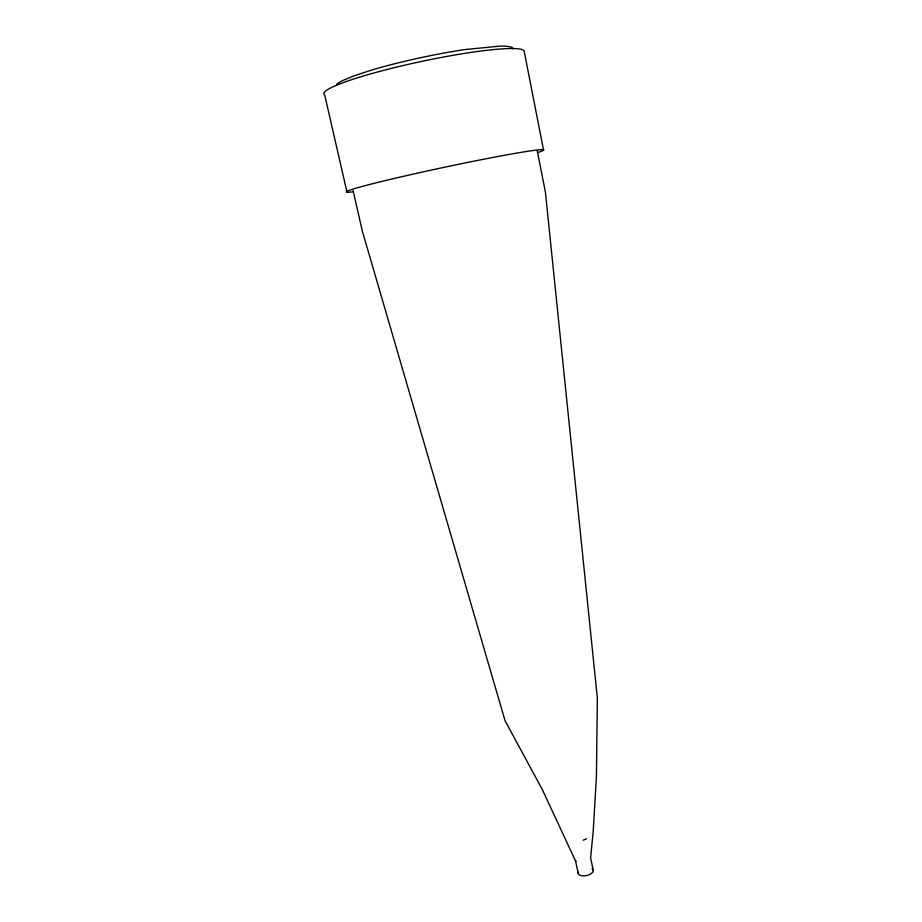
<?xml version="1.0" encoding="UTF-8"?>
<svg xmlns="http://www.w3.org/2000/svg" width="922" height="922" viewBox="0 0 922 922"><rect width="100%" height="100%" fill="white"/><g stroke="black" fill="none" stroke-linecap="round" stroke-linejoin="round"><path stroke-width="1.38" d="M583.165 840.173L586.599 838.813M353.114 190.647L362.346 231.168L505.037 720.67L542.493 789.923L575.801 861.551L575.466 860.618L578.186 873.226M346.983 192.179L324.728 94.989A102.446 11.433 -12 0 1 418.139 62.154A102.446 11.433 -12 0 1 524.272 51.747L543.577 150.125M593.284 870.426L590.599 857.806L593.203 831.483L596.43 776.543L597.364 698.208L545.421 192.191L537.215 150.586M592.074 868.708A7.687 3.815 -12.2 0 1 587.072 875.451A7.687 3.815 -12.2 0 1 578.359 872.189M353.184 191.811A100.867 3.711 -12 0 1 443.92 167.366A100.867 3.711 -12 0 1 537.48 152.626M512.932 48.797A88.869 10.246 -12 0 0 500.266 46.1L465.264 49.523A91.151 10.499 -12 0 0 371.797 70.014L354.417 75.685L342.442 80.675A88.858 10.246 -12 0 0 336.495 84.651"/></g></svg>
